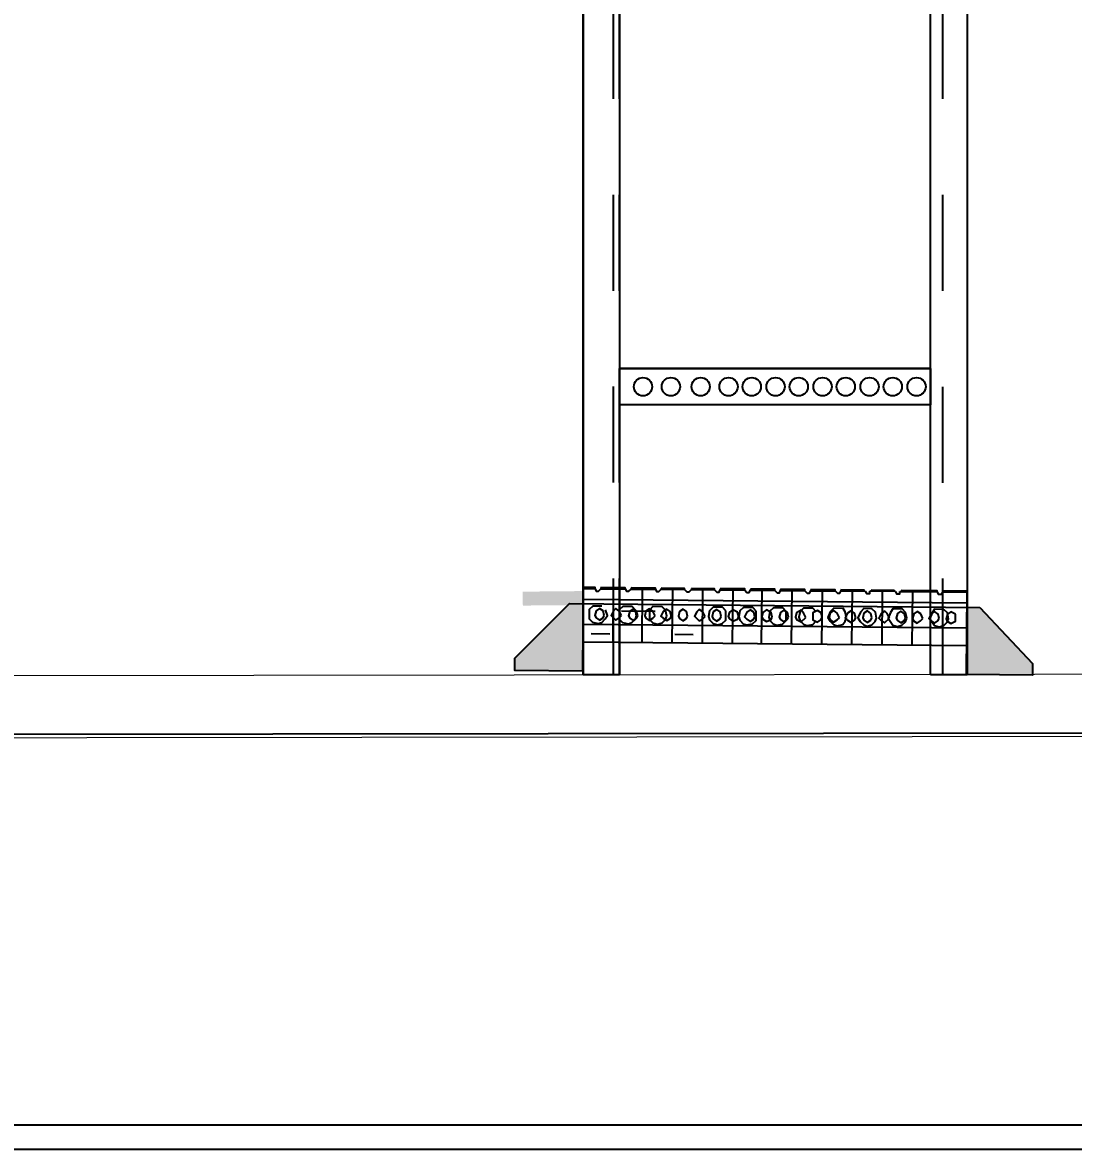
# Model space of a CAD drawing. Header units: millimetres. Extents: x 0 to 177, y -34 to 320.
# Drawn here: x 47.565 to 48.661, y -16.22 to -15.045 of the extents above; entities that cross this region are included whole.
import ezdxf

# ---------------------------------------------------------------- set-up
doc = ezdxf.new("R2010")
doc.units = ezdxf.units.MM
doc.header["$LTSCALE"] = 0.1
for name, pattern in [('atContinuous2', [0]), ('CENTER', [2, 1.25, -0.25, 0.25, -0.25]), ('DASHED2', [0.375, 0.25, -0.125])]:
    doc.linetypes.add(name, pattern=pattern)
for name, color, linetype in [('5', 5, 'Continuous'), ('8', 8, 'Continuous'), ('AT&T_PROYECTO ELECTRICA', 5, 'Continuous'), ('AUXILIAR', 8, 'DASHED2')]:
    doc.layers.add(name, color=color, linetype=linetype)
doc.layers.add('MANGUERA', color=8, linetype='atContinuous2', lineweight=35)

# ---------------------------------------------------------------- blocks, each defined once
blk = doc.blocks.new('TORREPLANTA')
at = {"lineweight": 0}
blk.add_line((28.3882, 102.6732), (25.1878, 105.1043), dxfattribs=at)
for points in [[(25.1631, 105.1658), (25.189, 105.1999), (28.4801, 102.6999), (28.4542, 102.6658)], [(28.3789, 102.6743), (25.1913, 105.0956)]]:
    blk.add_lwpolyline(points, dxfattribs=at)
at = {"linetype": 'CENTER', "lineweight": 0, "ltscale": 75}
blk.add_lwpolyline([(25.1889, 105.1017), (28.3854, 102.6735)], dxfattribs=at)
at = {"ltscale": 0.1}
for points in [[(25.5335, 104.1885), (27.4136, 102.764)], [(25.5185, 104.1594), (27.3897, 102.7417)]]:
    blk.add_lwpolyline(points, dxfattribs=at)
blk = doc.blocks.new('A$C083C38D9')
at = {"linetype": 'Continuous'}
for points in [[(0.4692, 0.0687), (0.4695, 0.0832), (0.532, 0.0675)], [(0.4695, 0.0832), (0.532, 0.0675), (0.5323, 0.082)], [(0.0689, 0.0701), (0.0689, 0.0121), (0, 0.0121)], [(0.0689, 0.0701), (0.0556, 0.0701), (0, 0.0121)], [(0.4834, 0.0701), (0.5402, 0.0121), (0.4689, 0.0121)], [(0.4834, 0.0701), (0.4689, 0.0701), (0.4689, 0.0121)], [(0.0689, 0.0121), (0.0689, 0), (0, 0)], [(0.0689, 0.0121), (0, 0.0121), (0, 0)], [(0.5402, 0.0121), (0.5402, 0), (0.4689, 0)], [(0.5402, 0.0121), (0.4689, 0.0121), (0.4689, 0)]]:
    blk.add_hatch(color=256, dxfattribs=at).paths.add_polyline_path(points)
for p, q in [((0.139, 0.0858), (0.1003, 0.0858)), ((0.1438, 0.0858), (0.1704, 0.0858)), ((0.1752, 0.0858), (0.2006, 0.0858)), ((0.232, 0.0858), (0.2066, 0.0858)), ((0.2634, 0.0858), (0.2381, 0.0858)), ((0.2949, 0.0858), (0.2695, 0.0858)), ((0.3263, 0.0858), (0.3009, 0.0858)), ((0.3565, 0.0858), (0.3323, 0.0858)), ((0.3879, 0.0858), (0.3637, 0.0858)), ((0.4193, 0.0858), (0.394, 0.0858)), ((0.4508, 0.0858), (0.4254, 0.0858)), ((0.4689, 0.0749), (0.0689, 0.0749)), ((0.4834, 0.0701), (0.0556, 0.0701)), ((0.4689, 0.0302), (0.0689, 0.0302))]:
    blk.add_line(p, q, dxfattribs=at)
for points in [[(0.0556, 0.0701), (0, 0.0121), (0, 0), (0.0689, 0), (0.0689, 0.087)], [(0.0689, 0.087), (0.0943, 0.087), (0.0943, 0.0858)], [(0.0943, 0.0858), (0.0689, 0.0858)], [(0.1003, 0.0858), (0.0991, 0.0834), (0.0955, 0.0834), (0.0943, 0.0858)], [(0.1003, 0.0858), (0.1003, 0.087), (0.1378, 0.087)], [(0.1257, 0.0302), (0.1257, 0.087)], [(0.1378, 0.087), (0.1378, 0.0858)], [(0.1438, 0.0858), (0.1426, 0.0834), (0.139, 0.0834), (0.139, 0.0858)], [(0.145, 0.0858), (0.145, 0.087), (0.1692, 0.087)], [(0.1571, 0.0302), (0.1571, 0.087)], [(0.1692, 0.087), (0.1692, 0.0858)], [(0.1752, 0.0858), (0.174, 0.0834), (0.1704, 0.0834), (0.1704, 0.0858)], [(0.1764, 0.0858), (0.1764, 0.087), (0.2006, 0.087)], [(0.1885, 0.0302), (0.1885, 0.087)], [(0.2006, 0.087), (0.2006, 0.0858)], [(0.2066, 0.0858), (0.2042, 0.0834), (0.2018, 0.0834), (0.2006, 0.0858)], [(0.2066, 0.0858), (0.2066, 0.087), (0.232, 0.087)], [(0.2199, 0.0302), (0.2199, 0.087)], [(0.232, 0.087), (0.232, 0.0858)], [(0.2381, 0.0858), (0.2356, 0.0834), (0.2332, 0.0834), (0.232, 0.0858)], [(0.2381, 0.0858), (0.2381, 0.087), (0.2634, 0.087)], [(0.2514, 0.0302), (0.2514, 0.087)], [(0.2634, 0.087), (0.2634, 0.0858)], [(0.2695, 0.0858), (0.2671, 0.0834), (0.2647, 0.0834), (0.2634, 0.0858)], [(0.2695, 0.0858), (0.2695, 0.087), (0.2949, 0.087)], [(0.2828, 0.0302), (0.2828, 0.087)], [(0.2949, 0.087), (0.2949, 0.0858)], [(0.3009, 0.0858), (0.2985, 0.0834), (0.2961, 0.0834), (0.2949, 0.0858)], [(0.3009, 0.0858), (0.3009, 0.087), (0.3263, 0.087)], [(0.313, 0.0302), (0.313, 0.087)], [(0.3263, 0.087), (0.3263, 0.0858)], [(0.3323, 0.0858), (0.3299, 0.0834), (0.3275, 0.0834), (0.3263, 0.0858)], [(0.3323, 0.0858), (0.3323, 0.087), (0.3565, 0.087)], [(0.3444, 0.0302), (0.3444, 0.087)], [(0.3565, 0.087), (0.3565, 0.0858)], [(0.3637, 0.0858), (0.3613, 0.0834), (0.3589, 0.0834), (0.3565, 0.0858)], [(0.3637, 0.0858), (0.3637, 0.087), (0.3879, 0.087)], [(0.3758, 0.0302), (0.3758, 0.087)], [(0.3879, 0.087), (0.3879, 0.0858)], [(0.394, 0.0858), (0.3927, 0.0834), (0.3903, 0.0834), (0.3879, 0.0858)], [(0.394, 0.0858), (0.394, 0.087), (0.4193, 0.087)], [(0.4073, 0.0302), (0.4073, 0.087)], [(0.4193, 0.087), (0.4193, 0.0858)], [(0.4254, 0.0858), (0.4242, 0.0834), (0.4218, 0.0834), (0.4193, 0.0858)], [(0.4254, 0.0858), (0.4254, 0.087), (0.4508, 0.087)], [(0.4375, 0.0302), (0.4375, 0.087)], [(0.4508, 0.087), (0.4508, 0.0858)], [(0.4568, 0.0858), (0.4556, 0.0834), (0.4532, 0.0834), (0.4508, 0.0858)], [(0.4568, 0.0858), (0.4568, 0.087), (0.4689, 0.087)], [(0.4689, 0.0858), (0.4568, 0.0858)], [(0.4834, 0.0701), (0.5402, 0.0121), (0.5402, 0), (0.4689, 0), (0.4689, 0.087)], [(0.081, 0.0628), (0.0858, 0.0653), (0.0894, 0.0628), (0.0906, 0.058), (0.0894, 0.0556), (0.0858, 0.0532), (0.081, 0.0556), (0.081, 0.0628)], [(0.0882, 0.058), (0.0894, 0.064), (0.0931, 0.0677), (0.1027, 0.0677), (0.1051, 0.064), (0.1076, 0.058), (0.1027, 0.0508), (0.0979, 0.0495), (0.0931, 0.0508), (0.0894, 0.0544), (0.0882, 0.058)], [(0.0979, 0.058), (0.0991, 0.0628), (0.1027, 0.0653), (0.1063, 0.0628), (0.1088, 0.058), (0.1063, 0.0556), (0.1027, 0.0532), (0.0991, 0.0556), (0.0979, 0.058)], [(0.1148, 0.058), (0.1172, 0.0628), (0.1208, 0.0653), (0.1245, 0.0628), (0.1257, 0.058), (0.1245, 0.0556), (0.1208, 0.0532), (0.1172, 0.0556), (0.1148, 0.058)], [(0.1317, 0.058), (0.1329, 0.064), (0.1366, 0.0677), (0.1462, 0.0677), (0.1486, 0.064), (0.1511, 0.058), (0.1462, 0.0508), (0.1414, 0.0495), (0.1366, 0.0508), (0.1329, 0.0544), (0.1317, 0.058)], [(0.1329, 0.058), (0.1341, 0.0628), (0.1378, 0.0653), (0.1414, 0.0628), (0.1426, 0.058), (0.1414, 0.0556), (0.1378, 0.0532), (0.1341, 0.0556), (0.1329, 0.058)], [(0.1498, 0.058), (0.1523, 0.0628), (0.1547, 0.0653), (0.1583, 0.0628), (0.1607, 0.058), (0.1583, 0.0556), (0.1547, 0.0532), (0.1498, 0.058)], [(0.1631, 0.058), (0.1644, 0.064), (0.168, 0.0677), (0.1764, 0.0677), (0.1801, 0.064), (0.1825, 0.058), (0.1801, 0.0544), (0.1764, 0.0508), (0.1728, 0.0495), (0.168, 0.0508), (0.1644, 0.0544), (0.1631, 0.058)], [(0.168, 0.058), (0.1692, 0.0628), (0.1728, 0.0653), (0.1764, 0.0628), (0.1776, 0.058), (0.1764, 0.0556), (0.1728, 0.0532), (0.1692, 0.0556), (0.168, 0.058)], [(0.1849, 0.058), (0.1861, 0.0628), (0.1897, 0.0653), (0.1934, 0.0628), (0.1958, 0.058), (0.1934, 0.0556), (0.1897, 0.0532), (0.1861, 0.0556), (0.1849, 0.058)], [(0.1946, 0.058), (0.1958, 0.064), (0.1982, 0.0677), (0.2079, 0.0677), (0.2115, 0.064), (0.2139, 0.058), (0.2115, 0.0544), (0.2079, 0.0508), (0.2042, 0.0495), (0.1982, 0.0508), (0.1958, 0.0544), (0.1946, 0.058)], [(0.2018, 0.058), (0.2042, 0.0628), (0.2079, 0.0653), (0.2115, 0.0628), (0.2127, 0.058), (0.2115, 0.0556), (0.2079, 0.0532), (0.2042, 0.0556), (0.2018, 0.058)], [(0.2199, 0.058), (0.2211, 0.0628), (0.2248, 0.0653), (0.2296, 0.0628), (0.2296, 0.0556), (0.2248, 0.0532), (0.2211, 0.0556), (0.2199, 0.058)], [(0.226, 0.064), (0.2296, 0.0677), (0.2393, 0.0677), (0.2429, 0.064), (0.2441, 0.058), (0.2429, 0.0544), (0.2393, 0.0508), (0.2356, 0.0495), (0.2296, 0.0508), (0.226, 0.0544)], [(0.2369, 0.058), (0.2393, 0.0628), (0.2417, 0.0653), (0.2465, 0.0628), (0.2477, 0.058), (0.2465, 0.0556), (0.2417, 0.0532), (0.2369, 0.058)], [(0.255, 0.058), (0.2562, 0.0628), (0.2598, 0.0653), (0.2634, 0.0628), (0.2647, 0.058), (0.2634, 0.0556), (0.2598, 0.0532), (0.2562, 0.0556), (0.255, 0.058)], [(0.2574, 0.064), (0.261, 0.0677), (0.2707, 0.0677), (0.2743, 0.064), (0.2755, 0.058), (0.2743, 0.0544), (0.2707, 0.0508), (0.2671, 0.0495), (0.261, 0.0508), (0.2574, 0.0544), (0.2574, 0.064)], [(0.2719, 0.058), (0.2731, 0.0628), (0.2779, 0.0653), (0.2816, 0.0628), (0.2828, 0.058), (0.2816, 0.0556), (0.2779, 0.0532), (0.2731, 0.0556), (0.2719, 0.058)], [(0.2888, 0.064), (0.2924, 0.0677), (0.3021, 0.0677), (0.3057, 0.064), (0.3069, 0.058), (0.3057, 0.0544), (0.3021, 0.0508), (0.2985, 0.0495), (0.2924, 0.0508), (0.2888, 0.0544), (0.2888, 0.064)], [(0.29, 0.058), (0.2912, 0.0628), (0.2949, 0.0653), (0.2985, 0.0628), (0.3009, 0.058), (0.2985, 0.0556), (0.2949, 0.0532), (0.2912, 0.0556), (0.29, 0.058)], [(0.3069, 0.058), (0.3082, 0.0628), (0.313, 0.0653), (0.3166, 0.0628), (0.3178, 0.058), (0.3166, 0.0556), (0.313, 0.0532), (0.3082, 0.0556), (0.3069, 0.058)], [(0.3202, 0.064), (0.3239, 0.0677), (0.3335, 0.0677), (0.3372, 0.064), (0.3384, 0.058), (0.3372, 0.0544), (0.3335, 0.0508), (0.3287, 0.0495), (0.3239, 0.0508), (0.3202, 0.0544), (0.3202, 0.064)], [(0.3251, 0.058), (0.3263, 0.0628), (0.3299, 0.0653), (0.3335, 0.0628), (0.3347, 0.058), (0.3335, 0.0556), (0.3299, 0.0532), (0.3263, 0.0556), (0.3251, 0.058)], [(0.342, 0.058), (0.3444, 0.0628), (0.348, 0.0653), (0.3505, 0.0628), (0.3529, 0.058), (0.348, 0.0532), (0.3444, 0.0556), (0.342, 0.058)], [(0.3601, 0.058), (0.3613, 0.0628), (0.365, 0.0653), (0.3686, 0.0628), (0.3698, 0.058), (0.3686, 0.0556), (0.365, 0.0532), (0.3613, 0.0556), (0.3601, 0.058)], [(0.377, 0.058), (0.3782, 0.0628), (0.3819, 0.0653), (0.3855, 0.0628), (0.3879, 0.058), (0.3855, 0.0556), (0.3819, 0.0532), (0.3782, 0.0556), (0.377, 0.058)], [(0.3819, 0.058), (0.3831, 0.064), (0.3867, 0.0677), (0.3964, 0.0677), (0.4, 0.064), (0.4, 0.0544), (0.3964, 0.0508), (0.3915, 0.0495), (0.3867, 0.0508), (0.3831, 0.0544), (0.3819, 0.058)], [(0.394, 0.058), (0.3964, 0.0628), (0.4, 0.0653), (0.4036, 0.0628), (0.4048, 0.058), (0.4036, 0.0556), (0.4, 0.0532), (0.3964, 0.0556), (0.394, 0.058)], [(0.394, 0.0628), (0.429, 0.0628)], [(0.4121, 0.058), (0.4133, 0.0628), (0.4169, 0.0653), (0.4205, 0.0628), (0.4218, 0.058), (0.4205, 0.0556), (0.4169, 0.0532), (0.4133, 0.0556), (0.4121, 0.058)], [(0.4133, 0.058), (0.4145, 0.064), (0.4181, 0.0677), (0.4278, 0.0677), (0.4314, 0.064), (0.4314, 0.0544), (0.4278, 0.0508), (0.4218, 0.0495), (0.4181, 0.0508), (0.4145, 0.0544), (0.4133, 0.058)], [(0.429, 0.058), (0.4314, 0.0628), (0.435, 0.0653), (0.4375, 0.0628), (0.4399, 0.058), (0.435, 0.0532), (0.4314, 0.0556), (0.429, 0.058)], [(0.4495, 0.0677), (0.4592, 0.0677), (0.4628, 0.064), (0.4628, 0.0544), (0.4592, 0.0508), (0.4532, 0.0495), (0.4495, 0.0508), (0.4459, 0.0544), (0.4435, 0.058), (0.4459, 0.064)], [(0.4471, 0.058), (0.4483, 0.0628), (0.452, 0.0653), (0.4556, 0.0628), (0.4568, 0.058), (0.4556, 0.0556), (0.452, 0.0532), (0.4483, 0.0556), (0.4471, 0.058)], [(0.0689, 0.0483), (0.4689, 0.0483)], [(0.3541, 0.0387), (0.3734, 0.0387)], [(0.4411, 0.0387), (0.4604, 0.0387)]]:
    blk.add_lwpolyline(points, dxfattribs=at)
blk = doc.blocks.new('A$C4d95965b')
at = {"layer": '8', "color": 8, "lineweight": -3}
for p, q in [((-0.019, -0.3243), (-0.019, 0)), ((-0.019, 0), (0.019, 0)), ((0.019, -0.3243), (0.019, 0)), ((0.019, -0.3243), (-0.019, -0.3243))]:
    blk.add_line(p, q, dxfattribs=at)
for centre in [(0, -0.0244), (0, -0.0535), (0, -0.0845), (0, -0.1136), (0, -0.1378), (0, -0.1626), (0, -0.1868), (0, -0.2116), (0, -0.2358), (0, -0.2606), (0, -0.2848), (0, -0.3096)]:
    blk.add_circle(centre, 0.00953, dxfattribs=at)
blk = doc.blocks.new('A$Ced4db245')
at = {"layer": 'AUXILIAR', "color": 5, "ltscale": 0.005}
for p, q in [((-0.0932, -0.0318), (2.9067, -0.0318)), ((-0.0932, -0.0381), (2.9067, -0.0381)), ((-0.0933, -0.3751), (2.9067, -0.3751)), ((-0.0933, -0.3751), (2.9067, -0.3751))]:
    blk.add_line(p, q, dxfattribs=at)
at = {"layer": 'MANGUERA', "color": 5, "lineweight": -3}
for p, q in [((-0.0933, 0), (-0.0932, -0.0381)), ((-0.0933, -0.3624), (2.9067, -0.3624)), ((-0.0933, -0.3624), (-0.0933, -0.4005))]:
    blk.add_line(p, q, dxfattribs=at)
for points in [[(-0.0933, 0), (2.9067, 0)], [(2.9067, -0.0381), (-0.0932, -0.0381)], [(-0.0933, -0.3624), (2.9067, -0.3624)], [(2.9067, -0.4005), (-0.0933, -0.4005)]]:
    blk.add_lwpolyline(points, dxfattribs=at)
blk.add_lwpolyline([(0.1877, -0.0381), (0.2258, -0.0381), (0.2258, -0.3624), (0.1877, -0.3624)], close=True, dxfattribs=at)
blk.add_blockref('A$C4d95965b', (0.2067, -0.0381), dxfattribs=at)

msp = doc.modelspace()

# ---------------------------------------------------------------- linework, layer by layer
at = {"ltscale": 0.1}
msp.add_line((48.1494, -12.7249), (48.1494, -15.7249), dxfattribs=at)

# ---------------------------------------------------------------- block references
at = {"layer": '5', "linetype": 'Continuous', "ltscale": 0.25, "xscale": -1, "rotation": 359.4581969437213}
msp.add_blockref('A$C083C38D9', (48.618, -15.7255), dxfattribs=at)
at = {"layer": '8', "lineweight": 40, "xscale": -0.7880434782616021, "yscale": 0.7880434782616013, "zscale": 0.7880434782616016, "rotation": 322.8502888482568}
msp.add_blockref('TORREPLANTA', (15.7343, -93.7885), dxfattribs=at)
at = {"layer": 'AT&T_PROYECTO ELECTRICA', "lineweight": -3, "rotation": 90}
msp.add_blockref('A$Ced4db245', (48.1494, -15.6316), dxfattribs=at)

doc.saveas('drawing.dxf')
